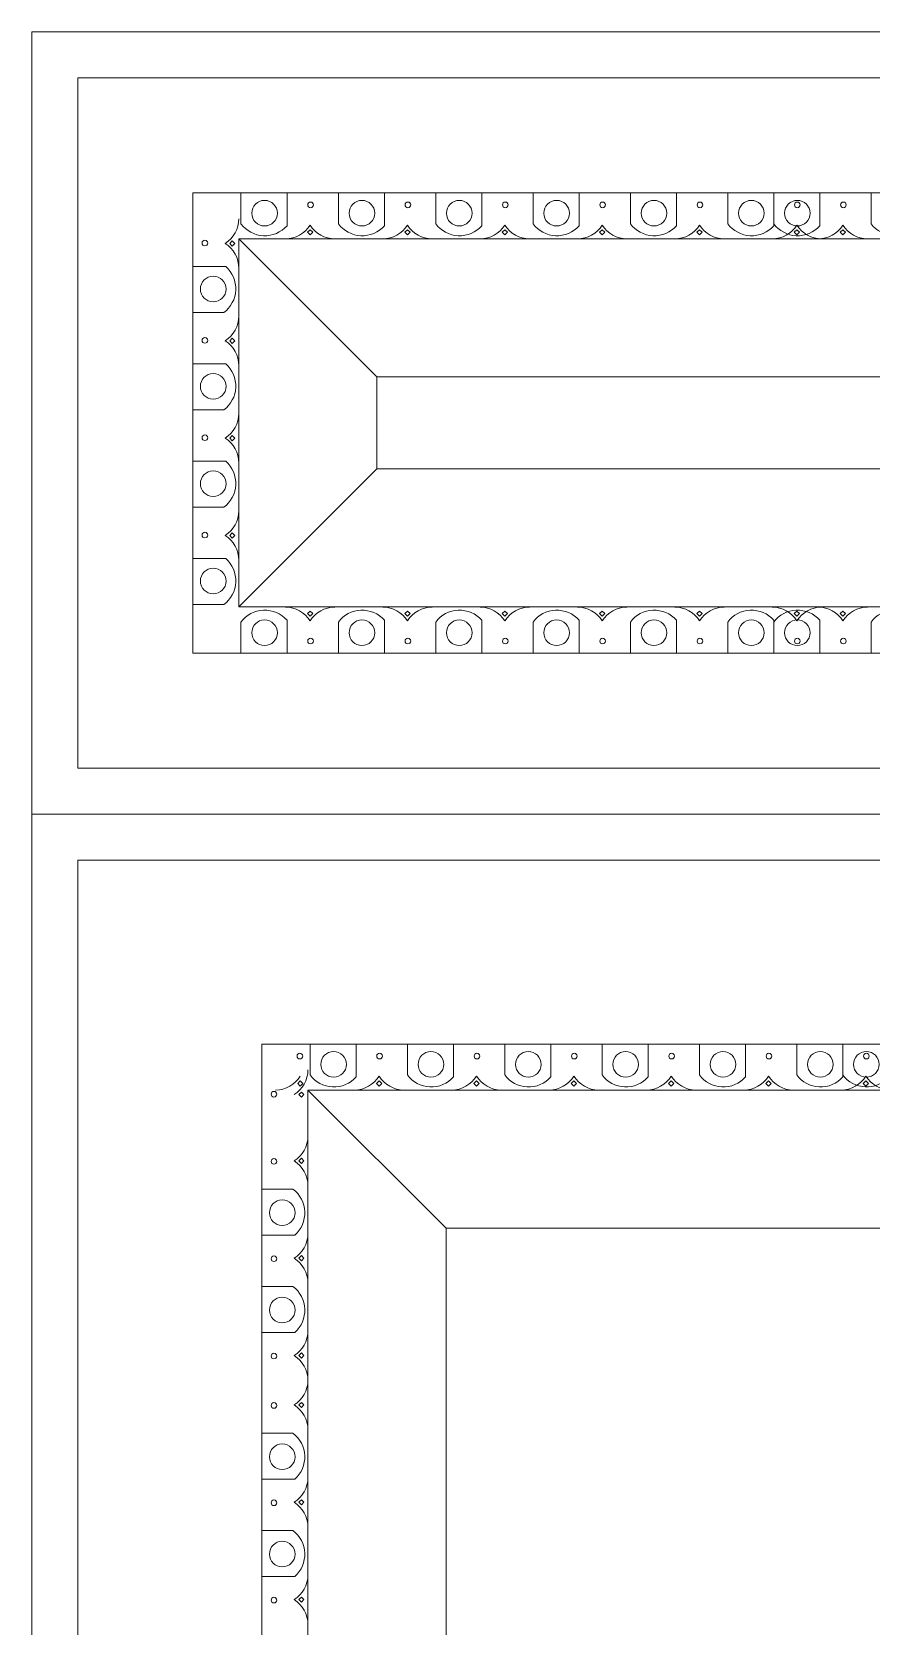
# Model space of a CAD drawing. Header units: millimetres. Extents: x 351279 to 387190, y -1289537 to -1277077.
# Drawn here: x 357921.5 to 358103.9, y -1280166.6 to -1279820.1 of the extents above; entities that cross this region are included whole.
import ezdxf

# ---------------------------------------------------------------- set-up
doc = ezdxf.new("R2010")
doc.units = ezdxf.units.MM
doc.header["$LTSCALE"] = 20
doc.layers.add('图层12', color=8, linetype='Continuous', lineweight=5)

msp = doc.modelspace()

# ---------------------------------------------------------------- linework, layer by layer
at = {"color": 145, "lineweight": 5}
for p, q in [((357921.492, -1280500.137), (357921.492, -1279820.137)), ((357921.492, -1279820.137), (358371.492, -1279820.137)), ((357966.936, -1279855.137), (357966.936, -1279861.851)), ((357976.936, -1279855.137), (357976.936, -1279862.282)), ((357988.093, -1279855.137), (357988.093, -1279861.851)), ((357988.093, -1279855.137), (357988.093, -1279861.851)), ((357998.093, -1279855.137), (357998.093, -1279862.282)), ((357998.093, -1279855.137), (357998.093, -1279862.282)), ((358009.25, -1279855.137), (358009.25, -1279861.851)), ((358009.25, -1279855.137), (358009.25, -1279861.851)), ((358019.25, -1279855.137), (358019.25, -1279862.282)), ((358019.25, -1279855.137), (358019.25, -1279862.282)), ((358030.407, -1279855.137), (358030.407, -1279861.851)), ((358030.407, -1279855.137), (358030.407, -1279861.851)), ((358040.407, -1279855.137), (358040.407, -1279862.282)), ((358040.407, -1279855.137), (358040.407, -1279862.282)), ((358051.563, -1279855.137), (358051.563, -1279861.851)), ((358051.563, -1279855.137), (358051.563, -1279861.851)), ((358061.563, -1279855.137), (358061.563, -1279862.282)), ((358061.563, -1279855.137), (358061.563, -1279862.282)), ((358072.72, -1279855.137), (358072.72, -1279861.851)), ((358082.72, -1279855.137), (358082.72, -1279862.282)), ((358082.72, -1279855.137), (358082.72, -1279861.851)), ((358092.72, -1279855.137), (358092.72, -1279862.282)), ((358103.877, -1279855.137), (358103.877, -1279861.851)), ((358103.877, -1279855.137), (358103.877, -1279861.851)), ((357996.492, -1279895.137), (357966.492, -1279865.137)), ((357956.492, -1279871.147), (357963.636, -1279871.147)), ((357956.492, -1279871.147), (357963.636, -1279871.147)), ((357956.492, -1279881.147), (357963.206, -1279881.147)), ((357956.492, -1279881.147), (357963.206, -1279881.147)), ((357956.492, -1279892.304), (357963.636, -1279892.304)), ((357956.492, -1279892.304), (357963.636, -1279892.304)), ((357956.492, -1279902.304), (357963.206, -1279902.304)), ((357956.492, -1279902.304), (357963.206, -1279902.304)), ((357956.492, -1279913.461), (357963.636, -1279913.461)), ((357956.492, -1279913.461), (357963.636, -1279913.461)), ((357996.492, -1279915.137), (357966.492, -1279945.137)), ((357956.492, -1279923.461), (357963.206, -1279923.461)), ((357956.492, -1279923.461), (357963.206, -1279923.461)), ((357956.492, -1279934.618), (357963.636, -1279934.618)), ((357956.492, -1279944.618), (357963.206, -1279944.618)), ((357966.936, -1279955.137), (357966.936, -1279948.423)), ((357976.936, -1279955.137), (357976.936, -1279947.993)), ((357988.093, -1279955.137), (357988.093, -1279948.423)), ((357988.093, -1279955.137), (357988.093, -1279948.423)), ((357998.093, -1279955.137), (357998.093, -1279947.993)), ((357998.093, -1279955.137), (357998.093, -1279947.993)), ((358009.25, -1279955.137), (358009.25, -1279948.423)), ((358009.25, -1279955.137), (358009.25, -1279948.423)), ((358019.25, -1279955.137), (358019.25, -1279947.993)), ((358019.25, -1279955.137), (358019.25, -1279947.993)), ((358030.407, -1279955.137), (358030.407, -1279948.423)), ((358030.407, -1279955.137), (358030.407, -1279948.423)), ((358040.407, -1279955.137), (358040.407, -1279947.993)), ((358040.407, -1279955.137), (358040.407, -1279947.993)), ((358051.563, -1279955.137), (358051.563, -1279948.423)), ((358051.563, -1279955.137), (358051.563, -1279948.423)), ((358061.563, -1279955.137), (358061.563, -1279947.993)), ((358061.563, -1279955.137), (358061.563, -1279947.993)), ((358072.72, -1279955.137), (358072.72, -1279948.423)), ((358082.72, -1279955.137), (358082.72, -1279947.993)), ((358082.72, -1279955.137), (358082.72, -1279948.423)), ((358092.72, -1279955.137), (358092.72, -1279947.993)), ((358103.877, -1279955.137), (358103.877, -1279948.423)), ((358103.877, -1279955.137), (358103.877, -1279948.423)), ((357921.492, -1279990.137), (358371.492, -1279990.137)), ((357981.936, -1280040.137), (357981.936, -1280046.851)), ((357991.936, -1280040.137), (357991.936, -1280047.282)), ((358003.093, -1280040.137), (358003.093, -1280046.851)), ((358003.093, -1280040.137), (358003.093, -1280046.851)), ((358013.093, -1280040.137), (358013.093, -1280047.282)), ((358013.093, -1280040.137), (358013.093, -1280047.282)), ((358024.25, -1280040.137), (358024.25, -1280046.851)), ((358024.25, -1280040.137), (358024.25, -1280046.851)), ((358034.25, -1280040.137), (358034.25, -1280047.282)), ((358034.25, -1280040.137), (358034.25, -1280047.282)), ((358045.407, -1280040.137), (358045.407, -1280046.851)), ((358045.407, -1280040.137), (358045.407, -1280046.851)), ((358055.407, -1280040.137), (358055.407, -1280047.282)), ((358055.407, -1280040.137), (358055.407, -1280047.282)), ((358066.563, -1280040.137), (358066.563, -1280046.851)), ((358066.563, -1280040.137), (358066.563, -1280046.851)), ((358076.563, -1280040.137), (358076.563, -1280047.282)), ((358076.563, -1280040.137), (358076.563, -1280047.282)), ((358087.72, -1280040.137), (358087.72, -1280046.851)), ((358097.72, -1280040.137), (358097.72, -1280047.282)), ((358097.72, -1280040.137), (358097.72, -1280046.851)), ((358011.492, -1280080.137), (357981.492, -1280050.137)), ((357971.492, -1280071.663), (357978.206, -1280071.663)), ((357971.492, -1280071.663), (357978.206, -1280071.663)), ((357971.492, -1280081.663), (357978.636, -1280081.663)), ((357971.492, -1280081.663), (357978.636, -1280081.663)), ((357971.492, -1280092.82), (357978.206, -1280092.82)), ((357971.492, -1280092.82), (357978.206, -1280092.82)), ((357971.492, -1280102.82), (357978.636, -1280102.82)), ((357971.492, -1280102.82), (357978.636, -1280102.82)), ((357971.492, -1280124.709), (357978.206, -1280124.709)), ((357971.492, -1280124.709), (357978.206, -1280124.709)), ((357971.492, -1280134.709), (357978.636, -1280134.709)), ((357971.492, -1280134.709), (357978.636, -1280134.709)), ((357971.492, -1280145.866), (357978.206, -1280145.866)), ((357971.492, -1280145.866), (357978.206, -1280145.866)), ((357971.492, -1280155.866), (357978.636, -1280155.866)), ((357971.492, -1280155.866), (357978.636, -1280155.866))]:
    msp.add_line(p, q, dxfattribs=at)
for points in [[(357921.492, -1279820.137), (358371.492, -1279820.137), (358371.492, -1279990.137), (357921.492, -1279990.137)], [(357956.492, -1279855.137), (358336.492, -1279855.137), (358336.492, -1279955.137), (357956.492, -1279955.137)], [(357956.492, -1279855.137), (358336.492, -1279855.137), (358336.492, -1279955.137), (357956.492, -1279955.137)], [(357981.96, -1279864.261), (357982.526, -1279863.695), (357981.96, -1279863.13), (357981.395, -1279863.695)], [(358003.117, -1279864.261), (358003.683, -1279863.695), (358003.117, -1279863.13), (358002.551, -1279863.695)], [(358003.117, -1279864.261), (358003.683, -1279863.695), (358003.117, -1279863.13), (358002.551, -1279863.695)], [(358024.274, -1279864.261), (358024.84, -1279863.695), (358024.274, -1279863.13), (358023.708, -1279863.695)], [(358024.274, -1279864.261), (358024.84, -1279863.695), (358024.274, -1279863.13), (358023.708, -1279863.695)], [(358045.431, -1279864.261), (358045.996, -1279863.695), (358045.431, -1279863.13), (358044.865, -1279863.695)], [(358045.431, -1279864.261), (358045.996, -1279863.695), (358045.431, -1279863.13), (358044.865, -1279863.695)], [(358066.587, -1279864.261), (358067.153, -1279863.695), (358066.587, -1279863.13), (358066.022, -1279863.695)], [(358066.587, -1279864.261), (358067.153, -1279863.695), (358066.587, -1279863.13), (358066.022, -1279863.695)], [(358087.744, -1279864.261), (358088.31, -1279863.695), (358087.744, -1279863.13), (358087.179, -1279863.695)], [(358097.744, -1279864.261), (358098.31, -1279863.695), (358097.744, -1279863.13), (358097.179, -1279863.695)], [(357965.616, -1279866.123), (357965.05, -1279865.557), (357964.484, -1279866.123), (357965.05, -1279866.689)], [(357965.616, -1279866.123), (357965.05, -1279865.557), (357964.484, -1279866.123), (357965.05, -1279866.689)], [(357965.616, -1279887.28), (357965.05, -1279886.714), (357964.484, -1279887.28), (357965.05, -1279887.846)], [(357965.616, -1279887.28), (357965.05, -1279886.714), (357964.484, -1279887.28), (357965.05, -1279887.846)], [(357996.492, -1279895.137), (358296.492, -1279895.137), (358296.492, -1279915.137), (357996.492, -1279915.137)], [(357965.616, -1279908.437), (357965.05, -1279907.871), (357964.484, -1279908.437), (357965.05, -1279909.002)], [(357965.616, -1279908.437), (357965.05, -1279907.871), (357964.484, -1279908.437), (357965.05, -1279909.002)], [(357965.616, -1279929.593), (357965.05, -1279929.028), (357964.484, -1279929.593), (357965.05, -1279930.159)], [(357981.96, -1279946.014), (357982.526, -1279946.579), (357981.96, -1279947.145), (357981.395, -1279946.579)], [(358003.117, -1279946.014), (358003.683, -1279946.579), (358003.117, -1279947.145), (358002.551, -1279946.579)], [(358003.117, -1279946.014), (358003.683, -1279946.579), (358003.117, -1279947.145), (358002.551, -1279946.579)], [(358024.274, -1279946.014), (358024.84, -1279946.579), (358024.274, -1279947.145), (358023.708, -1279946.579)], [(358024.274, -1279946.014), (358024.84, -1279946.579), (358024.274, -1279947.145), (358023.708, -1279946.579)], [(358045.431, -1279946.014), (358045.996, -1279946.579), (358045.431, -1279947.145), (358044.865, -1279946.579)], [(358045.431, -1279946.014), (358045.996, -1279946.579), (358045.431, -1279947.145), (358044.865, -1279946.579)], [(358066.587, -1279946.014), (358067.153, -1279946.579), (358066.587, -1279947.145), (358066.022, -1279946.579)], [(358066.587, -1279946.014), (358067.153, -1279946.579), (358066.587, -1279947.145), (358066.022, -1279946.579)], [(358087.744, -1279946.014), (358088.31, -1279946.579), (358087.744, -1279947.145), (358087.179, -1279946.579)], [(358097.744, -1279946.014), (358098.31, -1279946.579), (358097.744, -1279947.145), (358097.179, -1279946.579)], [(357921.492, -1279990.137), (358371.492, -1279990.137), (358371.492, -1280500.137), (357921.492, -1280500.137)], [(357971.492, -1280040.137), (358321.492, -1280040.137), (358321.492, -1280450.137), (357971.492, -1280450.137)], [(357979.829, -1280049.261), (357979.263, -1280048.695), (357979.829, -1280048.13), (357980.394, -1280048.695)], [(357979.829, -1280049.261), (357979.263, -1280048.695), (357979.829, -1280048.13), (357980.394, -1280048.695)], [(357980.616, -1280051.123), (357980.05, -1280050.557), (357979.484, -1280051.123), (357980.05, -1280051.689)], [(357980.616, -1280051.123), (357980.05, -1280050.557), (357979.484, -1280051.123), (357980.05, -1280051.689)], [(357996.96, -1280049.261), (357997.526, -1280048.695), (357996.96, -1280048.13), (357996.395, -1280048.695)], [(358018.117, -1280049.261), (358018.683, -1280048.695), (358018.117, -1280048.13), (358017.551, -1280048.695)], [(358018.117, -1280049.261), (358018.683, -1280048.695), (358018.117, -1280048.13), (358017.551, -1280048.695)], [(358039.274, -1280049.261), (358039.84, -1280048.695), (358039.274, -1280048.13), (358038.708, -1280048.695)], [(358039.274, -1280049.261), (358039.84, -1280048.695), (358039.274, -1280048.13), (358038.708, -1280048.695)], [(358060.431, -1280049.261), (358060.996, -1280048.695), (358060.431, -1280048.13), (358059.865, -1280048.695)], [(358060.431, -1280049.261), (358060.996, -1280048.695), (358060.431, -1280048.13), (358059.865, -1280048.695)], [(358081.587, -1280049.261), (358082.153, -1280048.695), (358081.587, -1280048.13), (358081.022, -1280048.695)], [(358081.587, -1280049.261), (358082.153, -1280048.695), (358081.587, -1280048.13), (358081.022, -1280048.695)], [(358102.744, -1280049.261), (358103.31, -1280048.695), (358102.744, -1280048.13), (358102.179, -1280048.695)], [(357980.616, -1280065.53), (357980.05, -1280066.096), (357979.484, -1280065.53), (357980.05, -1280064.965)], [(358011.492, -1280080.137), (358281.492, -1280080.137), (358281.492, -1280410.137), (358011.492, -1280410.137)], [(357980.616, -1280086.687), (357980.05, -1280087.253), (357979.484, -1280086.687), (357980.05, -1280086.121)], [(357980.616, -1280086.687), (357980.05, -1280087.253), (357979.484, -1280086.687), (357980.05, -1280086.121)], [(357980.616, -1280107.844), (357980.05, -1280108.41), (357979.484, -1280107.844), (357980.05, -1280107.278)], [(357980.616, -1280107.844), (357980.05, -1280108.41), (357979.484, -1280107.844), (357980.05, -1280107.278)], [(357980.616, -1280118.576), (357980.05, -1280119.142), (357979.484, -1280118.576), (357980.05, -1280118.011)], [(357980.616, -1280139.733), (357980.05, -1280140.299), (357979.484, -1280139.733), (357980.05, -1280139.167)], [(357980.616, -1280139.733), (357980.05, -1280140.299), (357979.484, -1280139.733), (357980.05, -1280139.167)], [(357980.616, -1280160.89), (357980.05, -1280161.456), (357979.484, -1280160.89), (357980.05, -1280160.324)], [(357980.616, -1280160.89), (357980.05, -1280161.456), (357979.484, -1280160.89), (357980.05, -1280160.324)]]:
    msp.add_lwpolyline(points, close=True, dxfattribs=at)
for centre, radius in [((357972.06, -1279859.542), 2.784), ((357993.216, -1279859.542), 2.784), ((357993.216, -1279859.542), 2.784), ((358014.373, -1279859.542), 2.784), ((358014.373, -1279859.542), 2.784), ((358035.53, -1279859.542), 2.784), ((358035.53, -1279859.542), 2.784), ((358056.687, -1279859.542), 2.784), ((358056.687, -1279859.542), 2.784), ((358077.844, -1279859.542), 2.784), ((358087.844, -1279859.542), 2.784), ((357982.057, -1279857.742), 0.613), ((358003.214, -1279857.742), 0.613), ((358003.214, -1279857.742), 0.613), ((358024.371, -1279857.742), 0.613), ((358024.371, -1279857.742), 0.613), ((358045.527, -1279857.742), 0.613), ((358045.527, -1279857.742), 0.613), ((358066.684, -1279857.742), 0.613), ((358066.684, -1279857.742), 0.613), ((358087.841, -1279857.742), 0.613), ((358097.841, -1279857.742), 0.613), ((357959.097, -1279866.026), 0.613), ((357959.097, -1279866.026), 0.613), ((357960.897, -1279876.024), 2.784), ((357960.897, -1279876.024), 2.784), ((357959.097, -1279887.183), 0.613), ((357959.097, -1279887.183), 0.613), ((357960.897, -1279897.181), 2.784), ((357960.897, -1279897.181), 2.784), ((357959.097, -1279908.34), 0.613), ((357959.097, -1279908.34), 0.613), ((357960.897, -1279918.337), 2.784), ((357960.897, -1279918.337), 2.784), ((357959.097, -1279929.497), 0.613), ((357960.897, -1279939.494), 2.784), ((357972.06, -1279950.733), 2.784), ((357993.216, -1279950.733), 2.784), ((357993.216, -1279950.733), 2.784), ((358014.373, -1279950.733), 2.784), ((358014.373, -1279950.733), 2.784), ((358035.53, -1279950.733), 2.784), ((358035.53, -1279950.733), 2.784), ((358056.687, -1279950.733), 2.784), ((358056.687, -1279950.733), 2.784), ((358077.844, -1279950.733), 2.784), ((358087.844, -1279950.733), 2.784), ((357982.057, -1279952.533), 0.613), ((358003.214, -1279952.533), 0.613), ((358003.214, -1279952.533), 0.613), ((358024.371, -1279952.533), 0.613), ((358024.371, -1279952.533), 0.613), ((358045.527, -1279952.533), 0.613), ((358045.527, -1279952.533), 0.613), ((358066.684, -1279952.533), 0.613), ((358066.684, -1279952.533), 0.613), ((358087.841, -1279952.533), 0.613), ((358097.841, -1279952.533), 0.613), ((357979.732, -1280042.742), 0.613), ((357979.732, -1280042.742), 0.613), ((357987.06, -1280044.542), 2.784), ((357997.057, -1280042.742), 0.613), ((358008.216, -1280044.542), 2.784), ((358008.216, -1280044.542), 2.784), ((358018.214, -1280042.742), 0.613), ((358018.214, -1280042.742), 0.613), ((358029.373, -1280044.542), 2.784), ((358029.373, -1280044.542), 2.784), ((358039.371, -1280042.742), 0.613), ((358039.371, -1280042.742), 0.613), ((358050.53, -1280044.542), 2.784), ((358050.53, -1280044.542), 2.784), ((358060.527, -1280042.742), 0.613), ((358060.527, -1280042.742), 0.613), ((358071.687, -1280044.542), 2.784), ((358071.687, -1280044.542), 2.784), ((358081.684, -1280042.742), 0.613), ((358081.684, -1280042.742), 0.613), ((358092.844, -1280044.542), 2.784), ((358102.844, -1280044.542), 2.784), ((358102.841, -1280042.742), 0.613), ((357974.097, -1280051.026), 0.613), ((357974.097, -1280051.026), 0.613), ((357974.097, -1280065.627), 0.613), ((357975.897, -1280076.786), 2.784), ((357975.897, -1280076.786), 2.784), ((357974.097, -1280086.784), 0.613), ((357974.097, -1280086.784), 0.613), ((357975.897, -1280097.943), 2.784), ((357975.897, -1280097.943), 2.784), ((357974.097, -1280107.941), 0.613), ((357974.097, -1280107.941), 0.613), ((357974.097, -1280118.673), 0.613), ((357975.897, -1280129.832), 2.784), ((357975.897, -1280129.832), 2.784), ((357974.097, -1280139.83), 0.613), ((357974.097, -1280139.83), 0.613), ((357975.897, -1280150.989), 2.784), ((357975.897, -1280150.989), 2.784), ((357974.097, -1280160.986), 0.613), ((357974.097, -1280160.986), 0.613)]:
    msp.add_circle(centre, radius, dxfattribs=at)
for centre, radius, start, end in [((357960.072, -1279860.677), 6.42, 301.98054, 359.28908), ((357960.072, -1279860.677), 6.42, 301.98054, 359.28908), ((357972.112, -1279857.984), 6.461, 216.76788, 318.30494), ((357976.514, -1279858.718), 6.42, 270.71092, 328.01946), ((357987.406, -1279858.718), 6.42, 211.98054, 269.28908), ((357993.269, -1279857.984), 6.461, 216.76788, 318.30494), ((357993.269, -1279857.984), 6.461, 216.76788, 318.30494), ((357997.671, -1279858.718), 6.42, 270.71092, 328.01946), ((357997.671, -1279858.718), 6.42, 270.71092, 328.01946), ((358008.563, -1279858.718), 6.42, 211.98054, 269.28908), ((358008.563, -1279858.718), 6.42, 211.98054, 269.28908), ((358014.425, -1279857.984), 6.461, 216.76788, 318.30494), ((358014.425, -1279857.984), 6.461, 216.76788, 318.30494), ((358018.828, -1279858.718), 6.42, 270.71092, 328.01946), ((358018.828, -1279858.718), 6.42, 270.71092, 328.01946), ((358029.72, -1279858.718), 6.42, 211.98054, 269.28908), ((358029.72, -1279858.718), 6.42, 211.98054, 269.28908), ((358035.582, -1279857.984), 6.461, 216.76788, 318.30494), ((358035.582, -1279857.984), 6.461, 216.76788, 318.30494), ((358039.985, -1279858.718), 6.42, 270.71092, 328.01946), ((358039.985, -1279858.718), 6.42, 270.71092, 328.01946), ((358050.877, -1279858.718), 6.42, 211.98054, 269.28908), ((358050.877, -1279858.718), 6.42, 211.98054, 269.28908), ((358056.739, -1279857.984), 6.461, 216.76788, 318.30494), ((358056.739, -1279857.984), 6.461, 216.76788, 318.30494), ((358061.142, -1279858.718), 6.42, 270.71092, 328.01946), ((358061.142, -1279858.718), 6.42, 270.71092, 328.01946), ((358072.033, -1279858.718), 6.42, 211.98054, 269.28908), ((358072.033, -1279858.718), 6.42, 211.98054, 269.28908), ((358077.896, -1279857.984), 6.461, 216.76788, 318.30494), ((358082.298, -1279858.718), 6.42, 270.71092, 328.01946), ((358087.896, -1279857.984), 6.461, 216.76788, 318.30494), ((358093.19, -1279858.718), 6.42, 211.98054, 269.28908), ((358092.298, -1279858.718), 6.42, 270.71092, 328.01946), ((358103.19, -1279858.718), 6.42, 211.98054, 269.28908), ((358109.052, -1279857.984), 6.461, 216.76788, 318.30494), ((358109.052, -1279857.984), 6.461, 216.76788, 318.30494), ((357960.072, -1279871.569), 6.42, 0.71092, 58.01946), ((357960.072, -1279871.569), 6.42, 0.71092, 58.01946), ((357959.339, -1279875.972), 6.461, 306.76788, 48.30494), ((357959.339, -1279875.972), 6.461, 306.76788, 48.30494), ((357960.072, -1279881.834), 6.42, 301.98054, 359.28908), ((357960.072, -1279881.834), 6.42, 301.98054, 359.28908), ((357960.072, -1279892.726), 6.42, 0.71092, 58.01946), ((357960.072, -1279892.726), 6.42, 0.71092, 58.01946), ((357959.339, -1279897.128), 6.461, 306.76788, 48.30494), ((357959.339, -1279897.128), 6.461, 306.76788, 48.30494), ((357960.072, -1279902.991), 6.42, 301.98054, 359.28908), ((357960.072, -1279902.991), 6.42, 301.98054, 359.28908), ((357960.072, -1279913.883), 6.42, 0.71092, 58.01946), ((357960.072, -1279913.883), 6.42, 0.71092, 58.01946), ((357959.339, -1279918.285), 6.461, 306.76788, 48.30494), ((357959.339, -1279918.285), 6.461, 306.76788, 48.30494), ((357960.072, -1279924.148), 6.42, 301.98054, 359.28908), ((357960.072, -1279935.039), 6.42, 0.71092, 58.01946), ((357959.339, -1279939.442), 6.461, 306.76788, 48.30494), ((357972.112, -1279952.291), 6.461, 41.69506, 143.23212), ((357976.514, -1279951.557), 6.42, 31.98054, 89.28908), ((357987.406, -1279951.557), 6.42, 90.71092, 148.01946), ((357993.269, -1279952.291), 6.461, 41.69506, 143.23212), ((357993.269, -1279952.291), 6.461, 41.69506, 143.23212), ((357997.671, -1279951.557), 6.42, 31.98054, 89.28908), ((357997.671, -1279951.557), 6.42, 31.98054, 89.28908), ((358008.563, -1279951.557), 6.42, 90.71092, 148.01946), ((358008.563, -1279951.557), 6.42, 90.71092, 148.01946), ((358014.425, -1279952.291), 6.461, 41.69506, 143.23212), ((358014.425, -1279952.291), 6.461, 41.69506, 143.23212), ((358018.828, -1279951.557), 6.42, 31.98054, 89.28908), ((358018.828, -1279951.557), 6.42, 31.98054, 89.28908), ((358029.72, -1279951.557), 6.42, 90.71092, 148.01946), ((358029.72, -1279951.557), 6.42, 90.71092, 148.01946), ((358035.582, -1279952.291), 6.461, 41.69506, 143.23212), ((358035.582, -1279952.291), 6.461, 41.69506, 143.23212), ((358039.985, -1279951.557), 6.42, 31.98054, 89.28908), ((358039.985, -1279951.557), 6.42, 31.98054, 89.28908), ((358050.877, -1279951.557), 6.42, 90.71092, 148.01946), ((358050.877, -1279951.557), 6.42, 90.71092, 148.01946), ((358056.739, -1279952.291), 6.461, 41.69506, 143.23212), ((358056.739, -1279952.291), 6.461, 41.69506, 143.23212), ((358061.142, -1279951.557), 6.42, 31.98054, 89.28908), ((358061.142, -1279951.557), 6.42, 31.98054, 89.28908), ((358072.033, -1279951.557), 6.42, 90.71092, 148.01946), ((358072.033, -1279951.557), 6.42, 90.71092, 148.01946), ((358077.896, -1279952.291), 6.461, 41.69506, 143.23212), ((358082.298, -1279951.557), 6.42, 31.98054, 89.28908), ((358087.896, -1279952.291), 6.461, 41.69506, 143.23212), ((358093.19, -1279951.557), 6.42, 90.71092, 148.01946), ((358092.298, -1279951.557), 6.42, 31.98054, 89.28908), ((358103.19, -1279951.557), 6.42, 90.71092, 148.01946), ((358109.052, -1279952.291), 6.461, 41.69506, 143.23212), ((358109.052, -1279952.291), 6.461, 41.69506, 143.23212), ((357974.383, -1280043.718), 6.42, 270.71092, 328.01946), ((357974.383, -1280043.718), 6.42, 270.71092, 328.01946), ((357975.072, -1280045.677), 6.42, 301.98054, 359.28908), ((357975.072, -1280045.677), 6.42, 301.98054, 359.28908), ((357987.112, -1280042.984), 6.461, 216.76788, 318.30494), ((357991.514, -1280043.718), 6.42, 270.71092, 328.01946), ((358002.406, -1280043.718), 6.42, 211.98054, 269.28908), ((358008.269, -1280042.984), 6.461, 216.76788, 318.30494), ((358008.269, -1280042.984), 6.461, 216.76788, 318.30494), ((358012.671, -1280043.718), 6.42, 270.71092, 328.01946), ((358012.671, -1280043.718), 6.42, 270.71092, 328.01946), ((358023.563, -1280043.718), 6.42, 211.98054, 269.28908), ((358023.563, -1280043.718), 6.42, 211.98054, 269.28908), ((358029.425, -1280042.984), 6.461, 216.76788, 318.30494), ((358029.425, -1280042.984), 6.461, 216.76788, 318.30494), ((358033.828, -1280043.718), 6.42, 270.71092, 328.01946), ((358033.828, -1280043.718), 6.42, 270.71092, 328.01946), ((358044.72, -1280043.718), 6.42, 211.98054, 269.28908), ((358044.72, -1280043.718), 6.42, 211.98054, 269.28908), ((358050.582, -1280042.984), 6.461, 216.76788, 318.30494), ((358050.582, -1280042.984), 6.461, 216.76788, 318.30494), ((358054.985, -1280043.718), 6.42, 270.71092, 328.01946), ((358054.985, -1280043.718), 6.42, 270.71092, 328.01946), ((358065.877, -1280043.718), 6.42, 211.98054, 269.28908), ((358065.877, -1280043.718), 6.42, 211.98054, 269.28908), ((358071.739, -1280042.984), 6.461, 216.76788, 318.30494), ((358071.739, -1280042.984), 6.461, 216.76788, 318.30494), ((358076.142, -1280043.718), 6.42, 270.71092, 328.01946), ((358076.142, -1280043.718), 6.42, 270.71092, 328.01946), ((358087.033, -1280043.718), 6.42, 211.98054, 269.28908), ((358087.033, -1280043.718), 6.42, 211.98054, 269.28908), ((358092.896, -1280042.984), 6.461, 216.76788, 318.30494), ((358097.298, -1280043.718), 6.42, 270.71092, 328.01946), ((358102.896, -1280042.984), 6.461, 216.76788, 318.30494), ((358108.19, -1280043.718), 6.42, 211.98054, 269.28908), ((357975.072, -1280060.084), 6.42, 301.98054, 359.28908), ((357975.072, -1280070.976), 6.42, 0.71092, 58.01946), ((357974.339, -1280076.839), 6.461, 311.69506, 53.23212), ((357974.339, -1280076.839), 6.461, 311.69506, 53.23212), ((357975.072, -1280081.241), 6.42, 301.98054, 359.28908), ((357975.072, -1280081.241), 6.42, 301.98054, 359.28908), ((357975.072, -1280092.133), 6.42, 0.71092, 58.01946), ((357975.072, -1280092.133), 6.42, 0.71092, 58.01946), ((357974.339, -1280097.995), 6.461, 311.69506, 53.23212), ((357974.339, -1280097.995), 6.461, 311.69506, 53.23212), ((357975.072, -1280102.398), 6.42, 301.98054, 359.28908), ((357975.072, -1280102.398), 6.42, 301.98054, 359.28908), ((357975.072, -1280113.29), 6.42, 0.71092, 58.01946), ((357975.072, -1280113.29), 6.42, 0.71092, 58.01946), ((357975.072, -1280113.13), 6.42, 301.98054, 359.28908), ((357975.072, -1280124.022), 6.42, 0.71092, 58.01946), ((357974.339, -1280129.885), 6.461, 311.69506, 53.23212), ((357974.339, -1280129.885), 6.461, 311.69506, 53.23212), ((357975.072, -1280134.287), 6.42, 301.98054, 359.28908), ((357975.072, -1280134.287), 6.42, 301.98054, 359.28908), ((357975.072, -1280145.179), 6.42, 0.71092, 58.01946), ((357975.072, -1280145.179), 6.42, 0.71092, 58.01946), ((357974.339, -1280151.041), 6.461, 311.69506, 53.23212), ((357974.339, -1280151.041), 6.461, 311.69506, 53.23212), ((357975.072, -1280155.444), 6.42, 301.98054, 359.28908), ((357975.072, -1280155.444), 6.42, 301.98054, 359.28908), ((357975.072, -1280166.336), 6.42, 0.71092, 58.01946), ((357975.072, -1280166.336), 6.42, 0.71092, 58.01946)]:
    msp.add_arc(centre, radius, start, end, dxfattribs=at)
at = {"layer": '图层12', "color": 145, "lineweight": 5}
for points in [[(357931.492, -1279830.137), (358361.492, -1279830.137), (358361.492, -1279980.137), (357931.492, -1279980.137)], [(357966.492, -1279865.137), (358326.492, -1279865.137), (358326.492, -1279945.137), (357966.492, -1279945.137)], [(357966.492, -1279865.137), (358326.492, -1279865.137), (358326.492, -1279945.137), (357966.492, -1279945.137)], [(357931.492, -1280000.137), (358361.492, -1280000.137), (358361.492, -1280490.137), (357931.492, -1280490.137)], [(357981.492, -1280050.137), (358311.492, -1280050.137), (358311.492, -1280440.137), (357981.492, -1280440.137)]]:
    msp.add_lwpolyline(points, close=True, dxfattribs=at)

doc.saveas('drawing.dxf')
